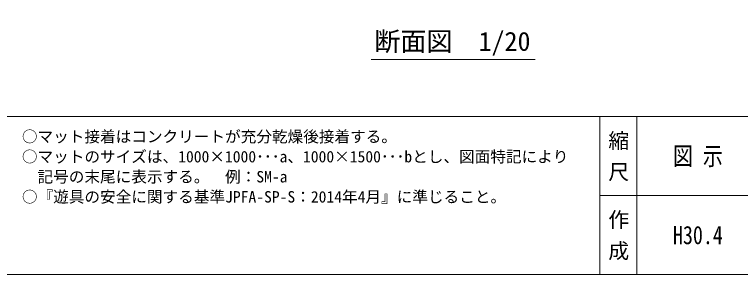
# Model space of a CAD drawing. Units: millimetres, scale not verified. Extents: x 303 to 5780, y 4488 to 8222.
# Drawn here: x 1933 to 3737, y 4488 to 5136 of the extents above; entities that cross this region are included whole.
import ezdxf
from ezdxf.enums import TextEntityAlignment as Align

# ---------------------------------------------------------------- set-up
doc = ezdxf.new("R2010")
doc.units = ezdxf.units.MM
doc.header["$LTSCALE"] = 20
for name, color, linetype, lineweight in [('0_2', 7, 'Continuous', 13), ('_0-0_', 7, 'Continuous', 13), ('寸法', 1, 'Continuous', 13)]:
    doc.layers.add(name, color=color, linetype=linetype, lineweight=lineweight)
doc.styles.add('@ＭＳ ゴシック', font='')
doc.styles.add('ＭＳ ゴシック', font='')
doc.styles.get('@ＭＳ ゴシック').set_extended_font_data('@MS Gothic')
doc.styles.get('ＭＳ ゴシック').set_extended_font_data('MS Gothic')

msp = doc.modelspace()

# ---------------------------------------------------------------- linework, layer by layer
at = {"layer": '0_2'}
msp.add_line((5331.86, 4685), (3387.96, 4685), dxfattribs=at)
at = {"layer": '_0-0_', "color": 6}
msp.add_line((303.28, 4881.57), (5779.54, 4881.57), dxfattribs=at)
at = {"layer": '_0-0_'}
for p, q in [((3387.96, 4881.57), (3387.96, 4488.42)), ((3479.89, 4881.57), (3479.89, 4488.42))]:
    msp.add_line(p, q, dxfattribs=at)
at = {"layer": '_0-0_', "color": 6}
msp.add_lwpolyline([(5779.54, 8112.05), (303.28, 8112.05), (303.28, 4488.42), (5779.54, 4488.42)], close=True, dxfattribs=at)
at = {"layer": '寸法', "color": 3}
msp.add_line((2819.29, 5023.73), (3226.79, 5023.73), dxfattribs=at)

# ---------------------------------------------------------------- texts
at = {"layer": '_0-0_', "style": 'ＭＳ ゴシック'}
for s, p in [('○マット接着はコンクリートが充分乾燥後接着する。', (1950.96, 4846.05)), ('○マットのサイズは、1000×1000･･･a、1000×1500･･･bとし、図面特記により', (1950.96, 4796.05)), ('\u3000記号の末尾に表示する。\u3000例：SM-a', (1950.96, 4746.05)), ('○『遊具の安全に関する基準JPFA-SP-S：2014年4月』に準じること。', (1950.96, 4696.05))]:
    msp.add_text(s, height=28.48, dxfattribs=at).set_placement(p, align=Align.TOP_LEFT)
at = {"layer": '_0-0_', "style": '@ＭＳ ゴシック'}
for s, p in [(' 縮 尺 ', (3433.92, 4783.29)), ('作 成', (3433.92, 4586.71))]:
    msp.add_text(s, height=37.98, rotation=270, dxfattribs=at).set_placement(p, align=Align.MIDDLE_CENTER)
at = {"layer": '_0-0_', "style": 'ＭＳ ゴシック', "width": 0.8}
for s, p in [('図 示', (3631.36, 4783.29)), ('H30.4', (3631.36, 4586.71))]:
    msp.add_text(s, height=45.57, dxfattribs=at).set_placement(p, align=Align.MIDDLE_CENTER)
at = {"layer": '寸法', "color": 3, "style": 'ＭＳ ゴシック'}
msp.add_text('断面図\u30001/20', height=47.47, dxfattribs=at).set_placement((2827.07, 5030.92), align=Align.BOTTOM_LEFT)

doc.saveas('drawing.dxf')
